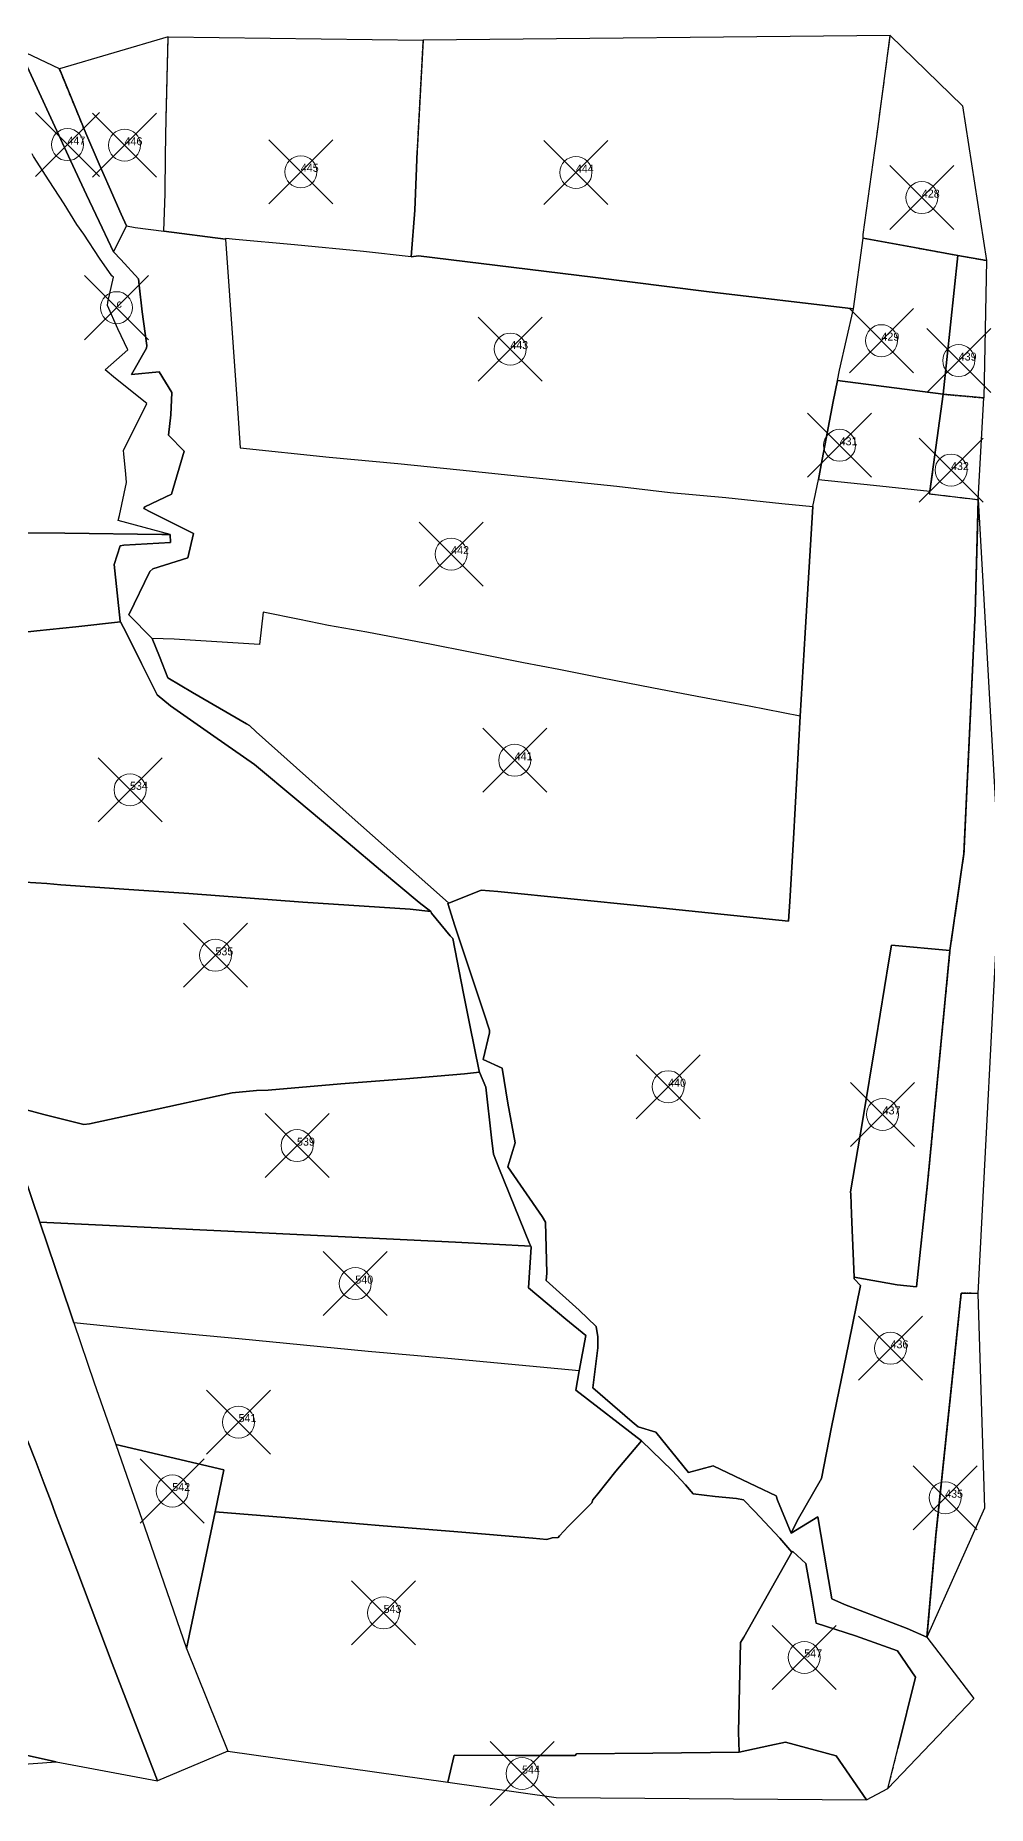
# Model space of a CAD drawing. Header units: millimetres. Extents: x -5 to 3014, y -2191 to 0.
# Drawn here: x 462 to 759, y -557 to -4 of the extents above; entities that cross this region are included whole.
import ezdxf

# ---------------------------------------------------------------- set-up
doc = ezdxf.new("R2010")
doc.units = ezdxf.units.MM
doc.header["$PDMODE"] = 35
doc.header["$PDSIZE"] = 10
doc.linetypes.add('DASHED', pattern=[0.75, 0.5, -0.25])
doc.layers.add('Poly_Survey_Bndry', color=250, linetype='Continuous', lineweight=30)
doc.layers.add('Text_Survey_No', color=250, linetype='Continuous', lineweight=0)
doc.styles.get("Standard").update_dxf_attribs({"font": 'SakalBharati.ttf'})

msp = doc.modelspace()

# ---------------------------------------------------------------- linework, layer by layer
at = {"layer": 'Poly_Survey_Bndry'}
for points in [[(477.26, -35.03), (481.5, -44.76), (484.57, -51.81), (488.28, -60.32), (489.97, -63.98), (492.66, -64.5), (501.62, -65.67), (502.03, -53.87), (502.18, -41.94), (502.4, -30.36), (503.02, -4.9), (469.01, -14.96)], [(578.94, -73.63), (564.03, -72.04), (542.51, -69.96), (524.06, -68.26), (520.98, -67.9), (520.94, -68.12), (501.62, -65.67), (502.03, -53.87), (502.18, -41.94), (502.4, -30.36), (503.02, -4.9), (582.71, -6.02), (580.85, -40.6), (580.06, -59.07)], [(580.85, -40.6), (580.06, -59.07), (578.94, -73.63), (581.28, -73.39), (600.81, -75.7), (635.73, -79.98), (671.19, -84.45), (717.17, -89.9), (720.16, -67.78), (720.19, -66.66), (723.82, -40.49), (724.53, -35.32), (728.66, -4.48), (582.71, -6.02)], [(720.16, -67.78), (720.19, -66.66), (723.82, -40.49), (724.53, -35.32), (728.66, -4.48), (751.2, -26.53), (758.68, -74.81), (749.72, -73.19), (736.22, -70.76)], [(477.26, -35.03), (469.01, -14.96), (456.56, -8.99), (472.46, -43.53), (477.52, -54.27), (482.42, -64.59), (485.95, -72.09), (487.17, -69.73), (489.97, -63.98), (488.28, -60.32), (484.57, -51.81), (481.5, -44.76)], [(520.94, -68.12), (524.61, -119.44), (525.46, -133.34), (553.35, -136.19), (574.76, -138.17), (594.11, -140.25), (617.06, -142.6), (643.25, -145.28), (659.89, -147.32), (677.3, -148.83), (694.73, -150.71), (704.48, -151.7), (702.08, -191.15), (700.5, -217.12), (684.56, -214), (668.35, -211.02), (654.16, -208.26), (638.66, -205.25), (625.09, -202.53), (614.02, -200.44), (596.89, -197.09), (585.28, -194.81), (565.05, -190.94), (553.16, -188.84), (544, -186.93), (532.73, -184.68), (531.53, -194.79), (504.9, -193.12), (498.01, -192.85), (490.77, -185.53), (497.29, -171.95), (498.17, -171.16), (509.15, -167.72), (510.89, -160.14), (497.57, -153.42), (495.43, -152.29), (495.68, -151.77), (504.05, -147.76), (507.97, -134.4), (503.08, -129.33), (503.8, -123.06), (504.18, -116.07), (500.17, -109.59), (491.55, -110.43), (496.19, -102.2), (496.35, -101.35), (494.91, -90.8), (493.94, -82.55), (493.75, -80.5), (488.26, -74.54), (485.95, -72.09), (487.17, -69.73), (489.97, -63.98), (492.66, -64.5), (501.62, -65.67)], [(578.94, -73.63), (564.03, -72.04), (542.51, -69.96), (524.06, -68.26), (520.98, -67.9), (520.94, -68.12), (524.61, -119.44), (525.46, -133.34), (553.35, -136.19), (574.76, -138.17), (594.11, -140.25), (617.06, -142.6), (643.25, -145.28), (659.89, -147.32), (677.3, -148.83), (694.73, -150.71), (704.48, -151.7), (706.18, -143.18), (707.08, -138.67), (710.83, -118.85), (712.16, -112.24), (712.8, -109.08), (717.17, -89.9), (671.19, -84.45), (635.73, -79.98), (600.81, -75.7), (581.28, -73.39)], [(745.15, -116.59), (712.16, -112.24), (712.8, -109.08), (717.17, -89.9), (720.16, -67.78), (736.22, -70.76), (749.72, -73.19)], [(758.68, -74.81), (757.86, -117.74), (745.15, -116.59), (749.72, -73.19)], [(741, -146.84), (745.15, -116.59), (712.16, -112.24), (710.83, -118.85), (707.08, -138.67), (706.18, -143.18), (723.44, -144.99)], [(757.86, -117.74), (745.15, -116.59), (741, -146.84), (740.83, -147.67), (756.14, -149.51)], [(741, -146.84), (740.83, -147.67), (756.14, -149.51), (755.17, -184.93), (751.66, -260.08), (747.28, -290.37), (729.03, -288.67), (728.18, -293.59), (724.11, -318.6), (720.08, -343.12), (716.25, -365.71), (716.29, -366.5), (716.55, -372.75), (717.36, -392.42), (717.38, -392.91), (719.38, -395.05), (715.73, -412.97), (710.32, -439.26), (707.12, -455.3), (699.58, -468.56), (697.71, -472.37), (693.36, -462.07), (693.02, -460.73), (686.89, -457.84), (673.3, -451.3), (665.63, -453.44), (655.43, -440.79), (649.82, -439.17), (647.96, -437.65), (635.66, -426.94), (637.26, -414.5), (637.31, -411.09), (636.72, -407.83), (631.43, -402.73), (621.13, -393.44), (621.31, -391.17), (620.88, -375.21), (619.83, -373.5), (609.17, -357.99), (611.41, -350.47), (609.15, -338.05), (607.35, -327.11), (601.45, -324.44), (603.46, -316.1), (603.38, -315.2), (601.72, -310.11), (592.63, -282.67), (590.42, -275.69), (590.71, -275.57), (600.86, -271.49), (606.02, -271.89), (651.65, -276.48), (696.84, -281.2), (697.24, -275), (698.4, -255.45), (700.5, -217.12), (702.08, -191.15), (704.48, -151.7), (706.18, -143.18), (723.44, -144.99)], [(736.8, -395.39), (740.29, -363.17), (747.28, -290.37), (751.66, -260.08), (755.17, -184.93), (756.14, -149.51), (762.82, -266.94), (756.02, -397.5), (750.82, -397.38), (742.92, -472.89), (740.11, -504.88), (733.91, -502.19), (714.29, -494.67), (710.43, -492.88), (708.87, -483.84), (706.01, -467.25), (697.71, -472.37), (699.58, -468.56), (707.12, -455.3), (710.32, -439.26), (715.73, -412.97), (719.38, -395.05), (717.38, -392.91), (717.36, -392.42), (730.76, -394.77)], [(700.5, -217.12), (684.56, -214), (668.35, -211.02), (654.16, -208.26), (638.66, -205.25), (625.09, -202.53), (614.02, -200.44), (596.89, -197.09), (585.28, -194.81), (565.05, -190.94), (553.16, -188.84), (544, -186.93), (532.73, -184.68), (531.53, -194.79), (504.9, -193.12), (498.01, -192.85), (500.32, -198.47), (502.95, -205.18), (510.64, -209.75), (527.46, -219.6), (528.42, -220.03), (530.53, -222.07), (559.6, -248.02), (587.83, -273), (590.71, -275.57), (600.86, -271.49), (606.02, -271.89), (651.65, -276.48), (696.84, -281.2), (697.24, -275), (698.4, -255.45)], [(717.36, -392.42), (716.55, -372.75), (716.29, -366.5), (716.25, -365.71), (720.08, -343.12), (724.11, -318.6), (728.18, -293.59), (729.03, -288.67), (747.28, -290.37), (740.29, -363.17), (736.8, -395.39), (730.76, -394.77)], [(616.34, -382.76), (616.48, -383.06), (615.61, -395.78), (627.26, -405.48), (633.5, -410.66), (631.47, -421.67), (590.39, -417.8), (565.53, -415.59), (525.14, -411.64), (504.93, -409.76), (494.96, -408.83), (473.57, -406.72), (472.61, -403.9), (462.9, -375.18), (519.47, -377.97), (592.76, -381.5)], [(756.02, -397.5), (758.13, -464.59), (740.11, -504.88), (742.92, -472.89), (750.82, -397.38)], [(650.93, -443.49), (630.37, -427.68), (631.47, -421.67), (590.39, -417.8), (565.53, -415.59), (525.14, -411.64), (504.93, -409.76), (494.96, -408.83), (473.57, -406.72), (479.88, -425.39), (486.62, -444.67), (520.41, -452.56), (517.67, -465.68), (539.55, -467.53), (568.94, -469.95), (593.49, -471.97), (616.95, -473.99), (621.36, -474.32), (622.95, -473.83), (624.92, -473.77), (625.33, -473.21), (628, -470.25), (635.36, -462.87), (635.66, -461.95), (637.31, -460.06), (642.94, -453.04)], [(459.04, -443.45), (438.59, -435.62), (431.65, -433.45), (423.67, -472.53), (418.53, -500.19), (413.47, -526.01), (412.43, -531.45), (431.29, -535.72), (468.01, -543.85), (499.63, -549.78), (496.3, -541.11), (485.54, -513.11), (474.48, -483.87), (467.75, -466.12), (466.41, -462.61), (464.13, -456.62), (461.62, -450)], [(517.67, -465.68), (520.41, -452.56), (486.62, -444.67), (496.55, -473.08), (508.72, -508.45)], [(508.72, -508.45), (521.61, -540.47), (590.43, -550.16), (592.34, -541.69), (611.5, -541.82), (626.16, -541.89), (630.22, -541.89), (630.65, -541.37), (654.41, -541.14), (681.38, -540.79), (681.23, -534.53), (681.83, -506.57), (682.92, -504.84), (697.88, -478.32), (694.16, -473.93), (686.27, -465.52), (682.74, -461.93), (680.62, -461.51), (673.94, -460.95), (667.05, -460.06), (664.71, -457.24), (660.51, -452.8), (650.93, -443.49), (642.94, -453.04), (637.31, -460.06), (635.66, -461.95), (635.36, -462.87), (628, -470.25), (625.33, -473.21), (624.92, -473.77), (622.95, -473.83), (621.36, -474.32), (616.95, -473.99), (593.49, -471.97), (568.94, -469.95), (539.55, -467.53), (517.67, -465.68)], [(730.97, -539.63), (736.55, -517.41), (730.85, -509.18), (717.73, -504.42), (705.48, -500.49), (704.09, -492.35), (702.31, -481.86), (698.2, -478.1), (697.88, -478.32), (682.92, -504.84), (681.83, -506.57), (681.23, -534.53), (681.38, -540.79), (691.02, -538.73), (695.92, -537.72), (711.77, -541.92), (721.2, -555.64), (727.83, -552.18)], [(721.2, -555.64), (711.77, -541.92), (695.92, -537.72), (691.02, -538.73), (681.38, -540.79), (654.41, -541.14), (630.65, -541.37), (630.22, -541.89), (626.16, -541.89), (611.5, -541.82), (592.34, -541.69), (590.43, -550.16), (624.28, -554.93)]]:
    msp.add_lwpolyline(points, close=True, dxfattribs=at)
at = {"layer": 'Poly_Survey_Bndry', "linetype": 'DASHED'}
for points in [[(502.4, -30.36), (503.02, -4.9)], [(724.53, -35.32), (728.66, -4.48)], [(580.85, -40.6), (582.71, -6.02)], [(477.26, -35.03), (469.01, -14.96)], [(736.22, -70.76), (749.72, -73.19)], [(749.72, -73.19), (745.15, -116.59)], [(749.72, -73.19), (758.68, -74.81)], [(745.15, -116.59), (741, -146.84)], [(745.15, -116.59), (757.86, -117.74)], [(741, -146.84), (740.83, -147.67), (756.14, -149.51)], [(756.14, -149.51), (755.17, -184.93), (751.66, -260.08), (747.28, -290.37)], [(747.28, -290.37), (740.29, -363.17), (736.8, -395.39)], [(756.02, -397.5), (750.82, -397.38), (742.92, -472.89), (740.11, -504.88)], [(730.97, -539.63), (727.83, -552.18)]]:
    msp.add_lwpolyline(points, dxfattribs=at)
at = {"layer": 'Poly_Survey_Bndry'}
for points in [[(485.95, -72.09), (482.42, -64.59), (477.52, -54.27), (472.46, -43.53), (456.56, -8.99)], [(456.56, -8.99), (472.46, -43.53), (477.52, -54.27), (482.42, -64.59), (485.95, -72.09), (488.26, -74.54), (493.75, -80.5), (493.94, -82.55), (494.91, -90.8), (496.35, -101.35), (496.19, -102.2), (491.55, -110.43), (500.17, -109.59), (504.18, -116.07), (503.8, -123.06), (503.08, -129.33), (507.97, -134.4), (504.05, -147.76), (495.68, -151.77), (495.43, -152.29), (497.57, -153.42), (510.89, -160.14), (509.15, -167.72), (498.17, -171.16), (497.29, -171.95), (490.77, -185.53), (498.01, -192.85), (500.32, -198.47), (502.95, -205.18), (510.64, -209.75), (527.46, -219.6), (528.42, -220.03), (530.53, -222.07), (559.6, -248.02), (587.83, -273), (590.71, -275.57), (590.42, -275.69), (592.63, -282.67), (601.72, -310.11), (603.38, -315.2), (603.46, -316.1), (601.45, -324.44), (607.35, -327.11), (609.15, -338.05), (611.41, -350.47), (609.17, -357.99), (619.83, -373.5), (620.88, -375.21), (621.31, -391.17), (621.13, -393.44), (631.43, -402.73), (636.72, -407.83), (637.31, -411.09), (637.26, -414.5), (635.66, -426.94), (647.96, -437.65), (649.82, -439.17), (655.43, -440.79), (665.63, -453.44), (673.3, -451.3), (686.89, -457.84), (693.02, -460.73), (693.36, -462.07), (697.71, -472.37), (706.01, -467.25), (708.87, -483.84), (710.43, -492.88), (714.29, -494.67), (733.91, -502.19), (740.11, -504.88), (754.71, -524.03), (727.83, -552.18), (730.97, -539.63), (736.55, -517.41), (730.85, -509.18), (717.73, -504.42), (705.48, -500.49), (704.09, -492.35), (702.31, -481.86), (698.2, -478.1), (697.88, -478.32), (694.16, -473.93), (686.27, -465.52), (682.74, -461.93), (680.62, -461.51), (673.94, -460.95), (667.05, -460.06), (664.71, -457.24), (660.51, -452.8), (650.93, -443.49), (630.37, -427.68), (631.47, -421.67), (633.5, -410.66), (627.26, -405.48), (615.61, -395.78), (616.48, -383.06), (616.34, -382.76), (615.93, -381.91), (612.79, -374.17), (606.36, -358.3), (604.62, -354.01), (604.08, -348.86), (602.22, -333.05), (600.3, -328.39), (600.17, -328.09), (597.32, -313.65), (595.29, -303.78), (591.99, -286.61), (591.09, -285.78), (585.28, -278.74), (585.09, -278.14), (581.49, -275.37), (569.38, -265.23), (559.26, -256.7), (543.19, -243.31), (529.98, -232.24), (517.27, -223.38), (503.79, -213.89), (499.61, -210.46), (494.72, -200.7), (489.96, -191.2), (488.12, -187.64), (488.05, -187.5), (486.16, -169.77), (488.04, -163.9), (489.13, -163.7), (503.75, -162.95), (503.62, -160.4), (487.35, -156.03), (487.83, -154.43), (490.01, -144.11), (489.77, -141.51), (489.15, -135.22), (489.06, -134.13), (496.31, -119.47), (486.6, -111.63), (483.29, -108.96), (490.4, -102.76), (487.31, -96.11), (484.01, -88.81), (484.18, -87.85), (485.98, -80.02), (485.43, -79.58), (481.52, -74.03), (476.64, -66.61), (474.47, -63.55), (470.48, -57.12), (465.82, -49.95), (460.95, -42.31)], [(501.62, -65.67), (502.03, -53.87), (502.18, -41.94), (502.4, -30.36)], [(404.94, -38.41), (403.32, -50.86), (403.18, -55.41), (402.64, -72.94), (401.9, -96.78), (400.78, -136.67), (399.49, -159.6), (435.47, -159.93), (470.69, -160.01), (500.98, -160.4), (503.62, -160.4)], [(489.97, -63.98), (488.28, -60.32), (484.57, -51.81), (481.5, -44.76), (477.26, -35.03)], [(720.16, -67.78), (720.19, -66.66), (723.82, -40.49), (724.53, -35.32)], [(435.47, -159.93), (470.69, -160.01), (500.98, -160.4), (503.62, -160.4), (487.35, -156.03), (487.83, -154.43), (490.01, -144.11), (489.77, -141.51), (489.15, -135.22), (489.06, -134.13), (496.31, -119.47), (486.6, -111.63), (483.29, -108.96), (490.4, -102.76), (487.31, -96.11), (484.01, -88.81), (484.18, -87.85), (485.98, -80.02), (485.43, -79.58), (481.52, -74.03), (476.64, -66.61), (474.47, -63.55), (470.48, -57.12), (465.82, -49.95), (460.95, -42.31)], [(503.62, -160.4), (487.35, -156.03), (487.83, -154.43), (490.01, -144.11), (489.77, -141.51), (489.15, -135.22), (489.06, -134.13), (496.31, -119.47), (486.6, -111.63), (483.29, -108.96), (490.4, -102.76), (487.31, -96.11), (484.01, -88.81), (484.18, -87.85), (485.98, -80.02), (485.43, -79.58), (481.52, -74.03), (476.64, -66.61), (474.47, -63.55), (470.48, -57.12), (465.82, -49.95), (460.95, -42.31), (460.49, -41.52)], [(578.94, -73.63), (580.06, -59.07), (580.85, -40.6)], [(485.95, -72.09), (487.17, -69.73), (489.97, -63.98)], [(489.97, -63.98), (492.66, -64.5), (501.62, -65.67)], [(501.62, -65.67), (520.94, -68.12)], [(578.94, -73.63), (564.03, -72.04), (542.51, -69.96), (524.06, -68.26), (520.98, -67.9), (520.94, -68.12)], [(520.94, -68.12), (524.61, -119.44), (525.46, -133.34), (553.35, -136.19), (574.76, -138.17), (594.11, -140.25), (617.06, -142.6), (643.25, -145.28), (659.89, -147.32), (677.3, -148.83), (694.73, -150.71), (704.48, -151.7)], [(717.17, -89.9), (720.16, -67.78)], [(720.16, -67.78), (736.22, -70.76)], [(498.01, -192.85), (490.77, -185.53), (497.29, -171.95), (498.17, -171.16), (509.15, -167.72), (510.89, -160.14), (497.57, -153.42), (495.43, -152.29), (495.68, -151.77), (504.05, -147.76), (507.97, -134.4), (503.08, -129.33), (503.8, -123.06), (504.18, -116.07), (500.17, -109.59), (491.55, -110.43), (496.19, -102.2), (496.35, -101.35), (494.91, -90.8), (493.94, -82.55), (493.75, -80.5), (488.26, -74.54), (485.95, -72.09)], [(717.17, -89.9), (671.19, -84.45), (635.73, -79.98), (600.81, -75.7), (581.28, -73.39), (578.94, -73.63)], [(712.16, -112.24), (712.8, -109.08), (717.17, -89.9)], [(706.18, -143.18), (707.08, -138.67), (710.83, -118.85), (712.16, -112.24)], [(712.16, -112.24), (745.15, -116.59)], [(704.48, -151.7), (706.18, -143.18)], [(706.18, -143.18), (723.44, -144.99), (741, -146.84)], [(704.48, -151.7), (702.08, -191.15), (700.5, -217.12)], [(451.45, -191.59), (462, -190.53), (474.2, -189.21), (488.12, -187.64), (488.05, -187.5), (486.16, -169.77), (488.04, -163.9), (489.13, -163.7), (503.75, -162.95), (503.62, -160.4), (500.98, -160.4), (470.69, -160.01), (435.47, -159.93)], [(503.62, -160.4), (503.75, -162.95), (489.13, -163.7), (488.04, -163.9), (486.16, -169.77), (488.05, -187.5), (488.12, -187.64)], [(488.12, -187.64), (474.2, -189.21), (462, -190.53), (451.45, -191.59)], [(458.26, -269), (465.1, -269.45), (469.52, -269.83), (490.75, -271.29), (509.46, -272.59), (545.1, -275.24), (578.59, -277.47), (585.09, -278.14), (581.49, -275.37), (569.38, -265.23), (559.26, -256.7), (543.19, -243.31), (529.98, -232.24), (517.27, -223.38), (503.79, -213.89), (499.61, -210.46), (494.72, -200.7), (489.96, -191.2), (488.12, -187.64), (474.2, -189.21), (462, -190.53), (451.45, -191.59)], [(488.12, -187.64), (489.96, -191.2), (494.72, -200.7), (499.61, -210.46), (503.79, -213.89), (517.27, -223.38), (529.98, -232.24), (543.19, -243.31), (559.26, -256.7), (569.38, -265.23), (581.49, -275.37), (585.09, -278.14)], [(700.5, -217.12), (684.56, -214), (668.35, -211.02), (654.16, -208.26), (638.66, -205.25), (625.09, -202.53), (614.02, -200.44), (596.89, -197.09), (585.28, -194.81), (565.05, -190.94), (553.16, -188.84), (544, -186.93), (532.73, -184.68), (531.53, -194.79), (504.9, -193.12), (498.01, -192.85)], [(590.71, -275.57), (587.83, -273), (559.6, -248.02), (530.53, -222.07), (528.42, -220.03), (527.46, -219.6), (510.64, -209.75), (502.95, -205.18), (500.32, -198.47), (498.01, -192.85)], [(700.5, -217.12), (698.4, -255.45), (697.24, -275), (696.84, -281.2)], [(585.09, -278.14), (578.59, -277.47), (545.1, -275.24), (509.46, -272.59), (490.75, -271.29), (469.52, -269.83), (465.1, -269.45), (458.26, -269), (457.18, -269.03)], [(458.7, -340.09), (464.17, -341.61), (476.69, -344.68), (478.47, -344.49), (499.6, -339.88), (518.66, -335.72), (522.99, -334.86), (530.63, -334.14), (534.27, -333.95), (556.99, -332.06), (577.27, -330.41), (595.56, -328.9), (600.3, -328.39), (600.17, -328.09), (597.32, -313.65), (595.29, -303.78), (591.99, -286.61), (591.09, -285.78), (585.28, -278.74), (585.09, -278.14), (578.59, -277.47), (545.1, -275.24), (509.46, -272.59), (490.75, -271.29), (469.52, -269.83), (465.1, -269.45), (458.26, -269)], [(590.71, -275.57), (590.42, -275.69), (592.63, -282.67), (601.72, -310.11), (603.38, -315.2), (603.46, -316.1), (601.45, -324.44), (607.35, -327.11), (609.15, -338.05), (611.41, -350.47), (609.17, -357.99), (619.83, -373.5), (620.88, -375.21), (621.31, -391.17), (621.13, -393.44), (631.43, -402.73), (636.72, -407.83), (637.31, -411.09), (637.26, -414.5), (635.66, -426.94), (647.96, -437.65), (649.82, -439.17), (655.43, -440.79), (665.63, -453.44), (673.3, -451.3), (686.89, -457.84)], [(696.84, -281.2), (651.65, -276.48), (606.02, -271.89), (600.86, -271.49), (590.71, -275.57)], [(585.09, -278.14), (585.28, -278.74), (591.09, -285.78), (591.99, -286.61), (595.29, -303.78), (597.32, -313.65), (600.17, -328.09), (600.3, -328.39)], [(717.36, -392.42), (716.55, -372.75), (716.29, -366.5), (716.25, -365.71), (720.08, -343.12), (724.11, -318.6), (728.18, -293.59), (729.03, -288.67), (747.28, -290.37)], [(458.7, -340.09), (464.17, -341.61), (476.69, -344.68), (478.47, -344.49), (499.6, -339.88), (518.66, -335.72), (522.99, -334.86), (530.63, -334.14), (534.27, -333.95), (556.99, -332.06), (577.27, -330.41), (595.56, -328.9), (600.3, -328.39), (602.22, -333.05), (604.08, -348.86), (604.62, -354.01), (606.36, -358.3), (612.79, -374.17), (615.93, -381.91), (616.34, -382.76), (592.76, -381.5), (519.47, -377.97), (462.9, -375.18), (457.83, -360.18)], [(600.3, -328.39), (595.56, -328.9), (577.27, -330.41), (556.99, -332.06), (534.27, -333.95), (530.63, -334.14), (522.99, -334.86), (518.66, -335.72), (499.6, -339.88), (478.47, -344.49), (476.69, -344.68), (464.17, -341.61), (458.7, -340.09)], [(600.3, -328.39), (602.22, -333.05), (604.08, -348.86), (604.62, -354.01), (606.36, -358.3), (612.79, -374.17), (615.93, -381.91), (616.34, -382.76)], [(457.12, -357.64), (457.83, -360.18), (462.9, -375.18)], [(457.83, -360.18), (462.9, -375.18), (472.61, -403.9), (473.57, -406.72), (479.88, -425.39), (486.62, -444.67), (496.55, -473.08), (508.72, -508.45), (521.61, -540.47), (499.63, -549.78), (496.3, -541.11), (485.54, -513.11), (474.48, -483.87), (467.75, -466.12), (466.41, -462.61), (464.13, -456.62), (461.62, -450), (459.04, -443.45)], [(462.9, -375.18), (519.47, -377.97), (592.76, -381.5), (616.34, -382.76)], [(462.9, -375.18), (472.61, -403.9), (473.57, -406.72)], [(616.34, -382.76), (616.48, -383.06), (615.61, -395.78), (627.26, -405.48), (633.5, -410.66)], [(697.71, -472.37), (699.58, -468.56), (707.12, -455.3), (710.32, -439.26), (715.73, -412.97), (719.38, -395.05), (717.38, -392.91), (717.36, -392.42)], [(717.36, -392.42), (730.76, -394.77), (736.8, -395.39)], [(631.47, -421.67), (590.39, -417.8), (565.53, -415.59), (525.14, -411.64), (504.93, -409.76), (494.96, -408.83), (473.57, -406.72)], [(473.57, -406.72), (479.88, -425.39), (486.62, -444.67)], [(633.5, -410.66), (631.47, -421.67)], [(631.47, -421.67), (630.37, -427.68), (650.93, -443.49)], [(459.04, -443.45), (461.62, -450), (464.13, -456.62), (466.41, -462.61), (467.75, -466.12), (474.48, -483.87), (485.54, -513.11), (496.3, -541.11), (499.63, -549.78)], [(486.62, -444.67), (520.41, -452.56), (517.67, -465.68)], [(486.62, -444.67), (496.55, -473.08), (508.72, -508.45)], [(650.93, -443.49), (642.94, -453.04), (637.31, -460.06), (635.66, -461.95), (635.36, -462.87), (628, -470.25), (625.33, -473.21), (624.92, -473.77), (622.95, -473.83), (621.36, -474.32), (616.95, -473.99), (593.49, -471.97), (568.94, -469.95), (539.55, -467.53), (517.67, -465.68)], [(650.93, -443.49), (660.51, -452.8), (664.71, -457.24), (667.05, -460.06), (673.94, -460.95), (680.62, -461.51), (682.74, -461.93), (686.27, -465.52), (694.16, -473.93), (697.88, -478.32)], [(686.89, -457.84), (693.02, -460.73), (693.36, -462.07), (697.71, -472.37)], [(517.67, -465.68), (508.72, -508.45)], [(697.71, -472.37), (706.01, -467.25), (708.87, -483.84), (710.43, -492.88), (714.29, -494.67), (733.91, -502.19), (740.11, -504.88)], [(697.88, -478.32), (682.92, -504.84), (681.83, -506.57), (681.23, -534.53), (681.38, -540.79)], [(697.88, -478.32), (698.2, -478.1), (702.31, -481.86), (704.09, -492.35), (705.48, -500.49), (717.73, -504.42), (730.85, -509.18), (736.55, -517.41), (730.97, -539.63)], [(508.72, -508.45), (521.61, -540.47)], [(412.43, -531.45), (431.29, -535.72), (468.01, -543.85)], [(434.77, -546.24), (468.01, -543.85), (431.29, -535.72)], [(681.38, -540.79), (654.41, -541.14), (630.65, -541.37), (630.22, -541.89), (626.16, -541.89), (611.5, -541.82), (592.34, -541.69), (590.43, -550.16)], [(681.38, -540.79), (691.02, -538.73), (695.92, -537.72), (711.77, -541.92), (721.2, -555.64)]]:
    msp.add_lwpolyline(points, dxfattribs=at)
at = {"layer": 'Text_Survey_No'}
for p in [(471.55, -38.6), (489.39, -38.79), (544.47, -47.1), (630.42, -47.33), (738.51, -55.16), (486.89, -89.54), (609.91, -102.47), (725.88, -99.85), (750.03, -106.07), (712.82, -132.54), (747.63, -140.27), (591.44, -166.54), (611.29, -230.93), (491.09, -240.16), (517.78, -291.86), (659.24, -332.92), (726.24, -341.57), (543.27, -351.32), (561.48, -394.42), (728.73, -414.63), (524.99, -437.69), (504.29, -459.21), (745.79, -461.32), (570.32, -497.3), (701.76, -511.2), (613.59, -547.49)]:
    msp.add_point(p, dxfattribs=at)

# ---------------------------------------------------------------- texts
at = {"layer": 'Text_Survey_No', "linetype": 'DASHED'}
for s, p in [('447', (471.55, -38.6)), ('446', (489.39, -38.79)), ('445', (544.47, -47.1)), ('444', (630.42, -47.33)), ('428', (738.51, -55.16)), ('c', (486.89, -89.54)), ('429', (725.88, -99.85)), ('443', (609.91, -102.47)), ('439', (750.03, -106.07)), ('431', (712.82, -132.54)), ('432', (747.63, -140.27)), ('442', (591.44, -166.54)), ('441', (611.29, -230.93)), ('534', (491.09, -240.16)), ('535', (517.78, -291.86)), ('440', (659.24, -332.92)), ('437', (726.24, -341.57)), ('539', (543.27, -351.32)), ('540', (561.48, -394.42)), ('436', (728.73, -414.63)), ('541', (524.99, -437.69)), ('542', (504.29, -459.21)), ('435', (745.79, -461.32)), ('543', (570.32, -497.3)), ('547', (701.76, -511.2)), ('544', (613.59, -547.49))]:
    msp.add_text(s, height=2.5, dxfattribs=at).set_placement(p)

doc.saveas('drawing.dxf')
